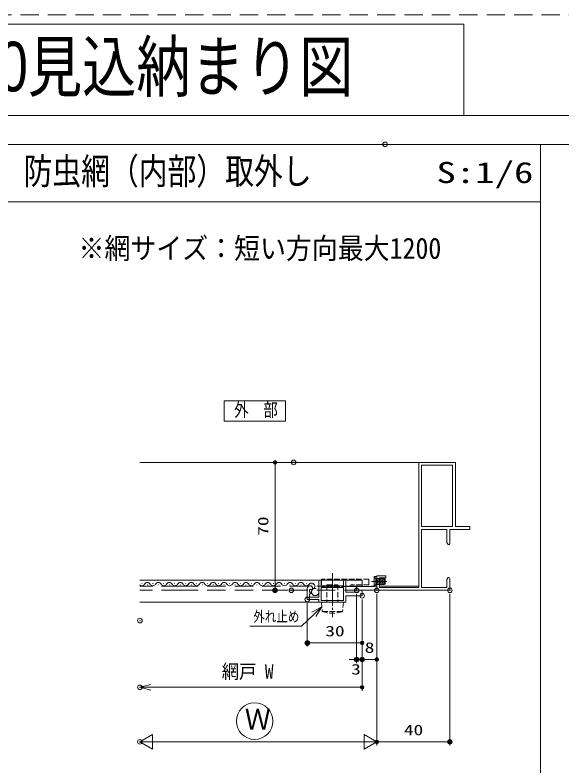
# Model space of a CAD drawing. Units: millimetres, scale not verified. Extents: x -584 to 585, y -818 to 818.
# Drawn here: x -287.5 to 11.7, y 407.6 to 818.1 of the extents above; entities that cross this region are included whole.
import ezdxf
from ezdxf.enums import TextEntityAlignment as Align

# ---------------------------------------------------------------- set-up
doc = ezdxf.new("R2010")
doc.units = ezdxf.units.MM
doc.header["$LTSCALE"] = 5
doc.header["$PDMODE"] = 32
doc.header["$PDSIZE"] = 2.5
for name, pattern in [('CHAIN2', [12, 9, -1, 1, -1]), ('DASHED2', [3, 2, -1]), ('DASHED3', [4, 3, -1]), ('LONG_CHAIN', [21, 18, -1, 1, -1]), ('LONG_DOUBLE_CHAIN', [21.8, 18, -1, 0.6, -0.6, 0.6, -1])]:
    doc.linetypes.add(name, pattern=pattern)
for name, color, linetype, lineweight in [('0-0_Defpoints', 7, 'Continuous', 9), ('0-1_USERZ', 2, 'Continuous', 9), ('0-2_SUNPOU', 3, 'Continuous', 9), ('0-3_0', 7, 'Continuous', 9), ('0-5_USER1', 3, 'Continuous', 9), ('0-6__0-0_', 2, 'Continuous', 9), ('0-7_YSS_ZEN', 6, 'Continuous', 9), ('0-8__0-7_', 7, 'Continuous', 9)]:
    doc.layers.add(name, color=color, linetype=linetype, lineweight=lineweight)
doc.styles.add('HG丸ｺﾞｼｯｸM-PRO', font='')
doc.styles.add('ＭＳ ゴシック', font='')
doc.styles.get('HG丸ｺﾞｼｯｸM-PRO').set_extended_font_data('HG丸ｺﾞｼｯｸM-PRO')
doc.styles.get('ＭＳ ゴシック').set_extended_font_data('MS Gothic')

# ---------------------------------------------------------------- blocks, each defined once
blk = doc.blocks.new('GAIBU_W')
at = {"layer": '0-5_USER1', "color": 4}
blk.add_lwpolyline([(-84, -28), (84, -28), (84, 28), (-84, 28)], close=True, dxfattribs=at)
at = {"layer": '0-5_USER1', "color": 4, "style": 'ＭＳ ゴシック', "width": 0.8}
blk.add_text('外\u3000部', height=36.55, dxfattribs=at).set_placement((-57, -26.03), align=Align.BOTTOM_LEFT)
blk = doc.blocks.new('ALW1')
at = {"layer": '0-3_0'}
blk.add_line((0, 0), (-5, 0), dxfattribs=at)
blk.add_lwpolyline([(-1.732, -1), (0, 0), (-1.732, 1)], close=True, dxfattribs=at)
blk = doc.blocks.new('A$C6E08141E')
at = {"layer": '0-6__0-0_', "color": 7, "linetype": 'LONG_CHAIN'}
blk.add_line((-36.25, 79.17), (-36.25, -41.46), dxfattribs=at)
at = {"layer": '0-6__0-0_', "color": 7, "linetype": 'DASHED3'}
for p, q in [((63.75, 62.5), (63.75, 42.5)), ((63.75, 42.5), (-65.75, 42.5)), ((-51.25, 47.5), (-51.25, 0)), ((13.75, 47.5), (13.75, 42.5)), ((63.75, 47.5), (13.75, 47.5)), ((-66.25, 0), (-64.12, -25.58)), ((-6.25, 0), (-8.38, -25.58)), ((-64.12, -25.58), (-8.38, -25.58))]:
    blk.add_line(p, q, dxfattribs=at)
for points in [[(63.75, 62.5), (-65.75, 62.5), (-65.75, 42.5)], [(-51.25, 47.5), (-21.25, 47.5), (-21.25, 0)]]:
    blk.add_lwpolyline(points, dxfattribs=at)
blk.add_arc((-36.25, 60), 90, 251.96176, 288.03813, dxfattribs=at)
blk = doc.blocks.new('DOT1')
at = {"layer": '0-3_0'}
blk.add_line((0, 0), (-5, 0), dxfattribs=at)
for radius in [2.5, 1.62]:
    blk.add_circle((0, 0), radius, dxfattribs=at)
blk = doc.blocks.new('Open30_30')
at = {"layer": '0-3_0'}
for q in [(-15, 4.02), (-15, 0), (-15, -4.02)]:
    blk.add_line((0, 0), q, dxfattribs=at)
blk = doc.blocks.new('AMI-WAKU-2-1')
at = {"layer": '0-6__0-0_', "color": 7}
blk.add_line((-32.5, 38.5), (-32.5, 41.5), dxfattribs=at)
for points in [[(-37.75, -105), (-37.75, -105), (-7.5, -105), (-7.5, -73), (0, -73), (0, 0), (-17.5, 0), (-17.5, 45), (-29, 45), (-29, 45)], [(-57.5, 0), (-27.5, 0), (-27.5, 35), (-29, 35), (-29, 35)], [(-57.5, -6), (-57.5, -6), (-45, -6), (-45, -67), (-57.5, -67), (-57.5, -67)], [(-57.5, -73), (-57.5, -73), (-13.5, -73), (-13.5, -99), (-22.5, -99), (-22.5, -95.5), (-27.5, -95.5), (-27.5, -99), (-35, -99), (-35, -90.5), (-37.75, -90.5), (-37.75, -90.5)]]:
    blk.add_lwpolyline(points, dxfattribs=at)
blk.add_lwpolyline([(-40, -67), (-5, -67), (-5, -6), (-40, -6)], close=True, dxfattribs=at)
for centre, radius, start, end in [((-29, 41.5), 3.5, 90, 180), ((-29, 38.5), 3.5, 180, 270), ((-57.5, -2.5), 2.5, 90, 180), ((-57.5, -3.5), 2.5, 180, 270), ((-57.5, -69.5), 2.5, 90, 180), ((-57.5, -70.5), 2.5, 180, 270), ((-37.75, -97.75), 7.25, 90, 270)]:
    blk.add_arc(centre, radius, start, end, dxfattribs=at)
blk = doc.blocks.new('TWAKU_W')
at = {"layer": '0-1_USERZ', "color": 7}
blk.add_line((210.02, 166), (210.02, 131), dxfattribs=at)
at = {"layer": '0-3_0'}
for p, q in [((125, 9), (125, 350)), ((125, 350), (225.02, 350)), ((225.02, 350), (225.02, 175)), ((132.5, 175), (132.5, 342.5)), ((132.5, 342.5), (217.52, 342.5)), ((217.52, 342.5), (217.52, 175)), ((217.52, 175), (132.5, 175)), ((202.02, 166), (132.5, 166)), ((132.5, 166), (132.5, 9)), ((263.52, 166), (210.02, 166)), ((210.02, 166), (210.02, 127.5)), ((225.02, 175), (263.52, 175)), ((265.02, 173.5), (265.02, 167.5)), ((35, 40), (10, 40)), ((17.5, 34), (17.5, 9)), ((35, 34), (17.5, 34)), ((35, 34), (35, 40)), ((210.02, 32.5), (210.02, 0)), ((19, 7.5), (123.5, 7.5)), ((134, 7.5), (202.02, 7.5))]:
    blk.add_line(p, q, dxfattribs=at)
for points in [[(207.52, 125), (205.17, 125), (202.02, 130.46), (202.02, 166)], [(210.02, 0), (10, 0), (10, 40)], [(202.02, 7.5), (202.02, 29.54), (205.17, 35), (207.52, 35)]]:
    blk.add_lwpolyline(points, dxfattribs=at)
for centre, radius, start, end in [((263.52, 173.5), 1.5, 360, 90), ((263.52, 167.5), 1.5, 270, 0), ((207.52, 127.5), 2.5, 270, 0), ((207.52, 32.5), 2.5, 0, 90), ((19, 9), 1.5, 180, 270), ((123.5, 9), 1.5, 270, 0), ((134, 9), 1.5, 180, 270)]:
    blk.add_arc(centre, radius, start, end, dxfattribs=at)
blk = doc.blocks.new('_Open30')
at = {"layer": '0-3_0'}
blk.add_line((0, 0), (-5, 0), dxfattribs=at)
blk.add_lwpolyline([(-5, 1.34), (0, 0), (-5, -1.34)], dxfattribs=at)

msp = doc.modelspace()

# ---------------------------------------------------------------- linework, layer by layer
at = {"layer": '0-0_Defpoints', "color": 1, "linetype": 'DASHED2'}
msp.add_lwpolyline([(584.503, -818.101), (-584.497, -818.101), (-584.497, 818.099), (584.503, 818.099)], close=True, dxfattribs=at)
at = {"layer": '0-0_Defpoints', "color": 1}
msp.add_lwpolyline([(562.003, -818.101), (562.003, 763.099), (-561.997, 763.099), (-561.997, -818.101)], close=True, dxfattribs=at)
at = {"layer": '0-0_Defpoints'}
for p in [(-135.066, 573.2), (-145.299, 503.207), (-136.347, 503.207), (-100.642, 503.207), (-97.642, 500.207), (-89.642, 503.207), (-89.642, 503.2), (-49.638, 503.2), (-127.642, 498.207), (-219.205, 486.626), (-127.642, 474.394), (-100.642, 465.356), (-97.642, 465.356), (-219.205, 450.089), (-219.205, 420.243), (-49.638, 420.243)]:
    msp.add_point(p, dxfattribs=at)
at = {"layer": '0-1_USERZ', "color": 3}
for p, q in [((-137.066, 573.2), (-147.299, 573.2)), ((-145.299, 571.2), (-145.299, 505.207)), ((-138.347, 503.207), (-147.299, 503.207)), ((-97.642, 498.207), (-97.642, 448.089)), ((-99.642, 450.089), (-217.205, 450.089))]:
    msp.add_line(p, q, dxfattribs=at)
at = {"layer": '0-1_USERZ'}
for p, q in [((-218.024, 506.96), (-218.224, 506.96)), ((-215.024, 506.2), (-215.224, 506.2)), ((-212.024, 506.96), (-212.224, 506.96)), ((-209.024, 506.2), (-209.224, 506.2)), ((-206.024, 506.96), (-206.224, 506.96)), ((-203.024, 506.2), (-203.224, 506.2)), ((-200.024, 506.96), (-200.224, 506.96)), ((-197.024, 506.2), (-197.224, 506.2)), ((-194.024, 506.96), (-194.224, 506.96)), ((-191.024, 506.2), (-191.224, 506.2)), ((-188.024, 506.96), (-188.224, 506.96)), ((-185.024, 506.2), (-185.224, 506.2)), ((-182.024, 506.96), (-182.224, 506.96)), ((-179.024, 506.2), (-179.224, 506.2)), ((-176.024, 506.96), (-176.224, 506.96)), ((-173.024, 506.2), (-173.224, 506.2)), ((-170.024, 506.96), (-170.224, 506.96)), ((-167.024, 506.2), (-167.224, 506.2)), ((-164.024, 506.96), (-164.224, 506.96)), ((-161.024, 506.2), (-161.224, 506.2)), ((-158.024, 506.96), (-158.224, 506.96)), ((-155.024, 506.2), (-155.224, 506.2)), ((-152.024, 506.96), (-152.224, 506.96)), ((-149.024, 506.2), (-149.224, 506.2)), ((-146.024, 506.96), (-146.224, 506.96)), ((-143.024, 506.2), (-143.224, 506.2)), ((-140.024, 506.96), (-140.224, 506.96)), ((-137.024, 506.2), (-137.224, 506.2)), ((-134.024, 506.96), (-134.224, 506.96)), ((-131.024, 506.2), (-131.224, 506.2)), ((-128.024, 506.96), (-128.224, 506.96)), ((-125.024, 506.2), (-125.224, 506.2))]:
    msp.add_line(p, q, dxfattribs=at)
at = {"layer": '0-1_USERZ', "color": 7}
for points in [[(-550.757, 763.099), (-41.997, 763.099), (-41.997, 813.099), (-550.757, 813.099)], [(-550.757, 230.761), (0.003, 230.761), (0.003, 747.287), (-550.757, 747.287)], [(-339.286, 715.854), (0.003, 715.854), (0.003, 747.287), (-339.286, 747.287)], [(0.003, 230.761), (550.763, 230.761), (550.763, 747.287), (0.003, 747.287)]]:
    msp.add_lwpolyline(points, close=True, dxfattribs=at)
at = {"layer": '0-1_USERZ', "color": 3}
msp.add_lwpolyline([(-159.102, 483.494), (-130.75, 483.494), (-124.002, 489.989)], dxfattribs=at)
at = {"layer": '0-1_USERZ'}
for centre, radius, start, end in [((-218.124, 507.418), 1.718, 225.15631, 330.79746), ((-215.124, 505.742), 1.718, 29.20254, 150.79746), ((-212.124, 507.418), 1.718, 209.20254, 330.79746), ((-209.124, 505.742), 1.718, 29.20254, 150.79746), ((-206.124, 507.418), 1.718, 209.20254, 330.79746), ((-203.124, 505.742), 1.718, 29.20254, 150.79746), ((-200.124, 507.418), 1.718, 209.20254, 330.79746), ((-197.124, 505.742), 1.718, 29.20254, 150.79746), ((-194.124, 507.418), 1.718, 209.20254, 330.79746), ((-191.124, 505.742), 1.718, 29.20254, 150.79746), ((-188.124, 507.418), 1.718, 209.20254, 330.79746), ((-185.124, 505.742), 1.718, 29.20254, 150.79746), ((-182.124, 507.418), 1.718, 209.20254, 330.79746), ((-179.124, 505.742), 1.718, 29.20254, 150.79746), ((-176.124, 507.418), 1.718, 209.20254, 330.79746), ((-173.124, 505.742), 1.718, 29.20254, 150.79746), ((-170.124, 507.418), 1.718, 209.20254, 330.79746), ((-167.124, 505.742), 1.718, 29.20254, 150.79746), ((-164.124, 507.418), 1.718, 209.20254, 330.79746), ((-161.124, 505.742), 1.718, 29.20254, 150.79746), ((-158.124, 507.418), 1.718, 209.20254, 330.79746), ((-155.124, 505.742), 1.718, 29.20254, 150.79746), ((-152.124, 507.418), 1.718, 209.20254, 330.79746), ((-149.124, 505.742), 1.718, 29.20254, 150.79746), ((-146.124, 507.418), 1.718, 209.20254, 330.79746), ((-143.124, 505.742), 1.718, 29.20254, 150.79746), ((-140.124, 507.418), 1.718, 209.20254, 330.79746), ((-137.124, 505.742), 1.718, 29.20254, 150.79746), ((-134.124, 507.418), 1.718, 209.20254, 330.79746), ((-131.124, 505.742), 1.718, 29.20254, 150.79746), ((-128.124, 507.418), 1.718, 209.20254, 330.79746), ((-125.291, 505.447), 1.749, 306.12587, 139.61549)]:
    msp.add_arc(centre, radius, start, end, dxfattribs=at)
at = {"layer": '0-1_USERZ', "color": 7}
msp.add_point((-85.09, 747.287), dxfattribs=at)
msp.add_point((-85.09, 747.287), dxfattribs=at)
at = {"layer": '0-2_SUNPOU'}
for p, q in [((-100.642, 501.207), (-100.642, 463.356)), ((-89.642, 501.207), (-89.642, 463.356)), ((-89.642, 501.2), (-89.642, 418.243)), ((-49.638, 501.2), (-49.638, 418.243)), ((-97.642, 498.207), (-97.642, 463.356)), ((-97.642, 498.207), (-97.642, 463.356)), ((-97.642, 498.207), (-97.642, 472.394)), ((-127.642, 496.207), (-127.642, 472.394)), ((-99.642, 474.394), (-125.642, 474.394)), ((-102.642, 465.356), (-104.642, 465.356)), ((-97.642, 465.356), (-100.642, 465.356)), ((-91.642, 465.356), (-95.642, 465.356)), ((-95.642, 465.356), (-93.642, 465.356)), ((-87.642, 420.243), (-51.638, 420.243))]:
    msp.add_line(p, q, dxfattribs=at)
at = {"layer": '0-6__0-0_'}
for p, q in [((-197.332, 573.2), (-219.205, 573.2)), ((-197.332, 573.2), (-66.642, 573.2)), ((-89.642, 510.7), (-89.642, 503.2)), ((-219.205, 508.7), (-97.642, 508.7)), ((-97.642, 505.2), (-106.642, 505.2)), ((-97.642, 505.2), (-97.642, 508.7)), ((-88.142, 505.5), (-66.642, 505.5)), ((-121.242, 496.7), (-219.205, 496.7))]:
    msp.add_line(p, q, dxfattribs=at)
at = {"layer": '0-6__0-0_', "color": 4, "linetype": 'LONG_DOUBLE_CHAIN'}
for p, q in [((-90.092, 509.592), (-85.619, 509.592)), ((-90.092, 506.292), (-90.092, 509.592)), ((-90.092, 509.358), (-89.55, 506.292)), ((-89.432, 509.592), (-88.85, 506.292)), ((-88.732, 509.592), (-88.15, 506.292)), ((-88.032, 509.592), (-87.45, 506.292)), ((-87.332, 509.592), (-86.75, 506.292)), ((-86.633, 509.592), (-86.05, 506.292)), ((-85.932, 509.592), (-85.619, 507.816)), ((-85.619, 509.592), (-85.619, 506.292)), ((-85.12, 509.386), (-85.619, 509.592)), ((-85.12, 509.386), (-85.12, 506.493)), ((-90.092, 506.292), (-85.619, 506.292)), ((-85.12, 506.493), (-85.619, 506.292))]:
    msp.add_line(p, q, dxfattribs=at)
at = {"layer": '0-6__0-0_', "linetype": 'DASHED2'}
for p, q in [((-197.332, 505.507), (-219.205, 505.507)), ((-197.332, 505.507), (-89.642, 505.507)), ((-197.332, 503.2), (-219.205, 503.2)), ((-197.332, 503.2), (-89.642, 503.2))]:
    msp.add_line(p, q, dxfattribs=at)
at = {"layer": '0-6__0-0_', "color": 4, "linetype": 'CHAIN2'}
msp.add_line((-92.572, 507.942), (-84.136, 507.942), dxfattribs=at)
at = {"layer": '0-6__0-0_', "color": 7}
msp.add_lwpolyline([(-91.142, 505.2), (-100.642, 505.2), (-100.642, 503.2), (-89.642, 503.2), (-89.642, 510.7), (-91.142, 510.7)], close=True, dxfattribs=at)
at = {"layer": '0-6__0-0_', "color": 4, "linetype": 'LONG_DOUBLE_CHAIN'}
msp.add_lwpolyline([(-90.092, 509.592), (-91.142, 510.642), (-91.142, 505.242), (-90.092, 506.292)], dxfattribs=at)
at = {"layer": '0-6__0-0_', "linetype": 'DASHED2'}
msp.add_circle((-123.288, 502.286), 2, dxfattribs=at)
at = {"layer": '0-7_YSS_ZEN'}
for p, q in [((-89.642, 501.207), (-89.642, 418.243)), ((-109.642, 420.243), (-199.205, 420.243))]:
    msp.add_line(p, q, dxfattribs=at)
at = {"layer": '0-8__0-7_'}
msp.add_circle((-156.439, 431.587), 10, dxfattribs=at)

# ---------------------------------------------------------------- block references
at = {"layer": '0-1_USERZ'}
for name, p, xscale, yscale, rotation in [('DOT1', (-145.299, 573.2), 0.4, 0.4, 90), ('DOT1', (-145.299, 503.207), 0.4, 0.4, 270), ('AMI-WAKU-2-1', (-106.642, 496.7), 0.2, 0.2, 270), ('_Open30', (-119.678, 494.149), 1.2, 1.2, 43.90336), ('Open30_30', (-219.205, 450.089), 0.4, 0.4, 180)]:
    msp.add_blockref(name, p, dxfattribs=dict(at, xscale=xscale, yscale=yscale, rotation=rotation))
for name, p, xscale, yscale in [('TWAKU_W', (-91.642, 503.2), 0.2, 0.2), ('A$C6E08141E', (-106.642, 496.707), 0.2, 0.2), ('DOT1', (-97.642, 450.089), 0.4, 0.4)]:
    msp.add_blockref(name, p, dxfattribs=dict(at, xscale=xscale, yscale=yscale))
at = {"layer": '0-2_SUNPOU', "xscale": 0.4, "yscale": 0.4, "rotation": 180}
for p in [(-127.642, 474.394), (-97.642, 465.356), (-97.642, 465.356), (-89.642, 420.243)]:
    msp.add_blockref('DOT1', p, dxfattribs=at)
at = {"layer": '0-2_SUNPOU', "xscale": 0.4, "yscale": 0.4}
for p in [(-97.642, 474.394), (-100.642, 465.356), (-89.642, 465.356), (-49.638, 420.243)]:
    msp.add_blockref('DOT1', p, dxfattribs=at)
at = {"layer": '0-5_USER1', "xscale": 0.2, "yscale": 0.2}
msp.add_blockref('GAIBU_W', (-156.283, 601.302), dxfattribs=at)
at = {"layer": '0-7_YSS_ZEN', "xscale": 4, "yscale": 4, "rotation": 180}
msp.add_blockref('ALW1', (-219.205, 420.243), dxfattribs=at)
at = {"layer": '0-7_YSS_ZEN', "xscale": 4, "yscale": 4}
msp.add_blockref('ALW1', (-89.642, 420.243), dxfattribs=at)

# ---------------------------------------------------------------- texts
at = {"layer": '0-1_USERZ', "color": 7}
for s, height, style, width, p in [('防虫網・防鳥網 70見込納まり図', 27.19, 'HG丸ｺﾞｼｯｸM-PRO', 0.8, (-528.608, 768.12)), ('防虫網（内部）取外し', 14.44, 'ＭＳ ゴシック', 0.8, (-282.857, 721.084)), ('※網サイズ：短い方向最大1200', 11.55, 'ＭＳ ゴシック', 0.9, (-252.754, 681.184))]:
    msp.add_text(s, height=height, dxfattribs=dict(at, style=style, width=width)).set_placement(p, align=Align.BOTTOM_LEFT)
at = {"layer": '0-1_USERZ', "color": 3, "style": 'ＭＳ ゴシック'}
for s, height, width, p in [('S:1/6', 11.55, 1.35, (-56.986, 722.639)), ('網戸 W', 7.698, 0.9, (-174.435, 452.609))]:
    msp.add_text(s, height=height, dxfattribs=dict(at, width=width)).set_placement(p, align=Align.BOTTOM_LEFT)
at = {"layer": '0-1_USERZ', "color": 3, "style": 'ＭＳ ゴシック', "width": 1.35}
msp.add_text('70', height=5.755, rotation=90, dxfattribs=at).set_placement((-147.189, 533.061), align=Align.BOTTOM_LEFT)
at = {"layer": '0-2_SUNPOU', "style": 'ＭＳ ゴシック', "width": 1.35}
for s, p in [('30', (-117.784, 476.283)), ('8', (-96.213, 467.246)), ('3', (-103.644, 455.375)), ('40', (-74.782, 422.132))]:
    msp.add_text(s, height=5.755, dxfattribs=at).set_placement(p, align=Align.BOTTOM_LEFT)
at = {"layer": '0-5_USER1', "style": 'ＭＳ ゴシック', "width": 0.8}
msp.add_text('外れ止め', height=5.773, dxfattribs=at).set_placement((-157.148, 484.228), align=Align.BOTTOM_LEFT)
at = {"layer": '0-8__0-7_', "style": 'ＭＳ ゴシック', "width": 0.9}
msp.add_text('Ｗ', height=11.55, dxfattribs=at).set_placement((-161.847, 423.414), align=Align.BOTTOM_LEFT)

doc.saveas('drawing.dxf')
